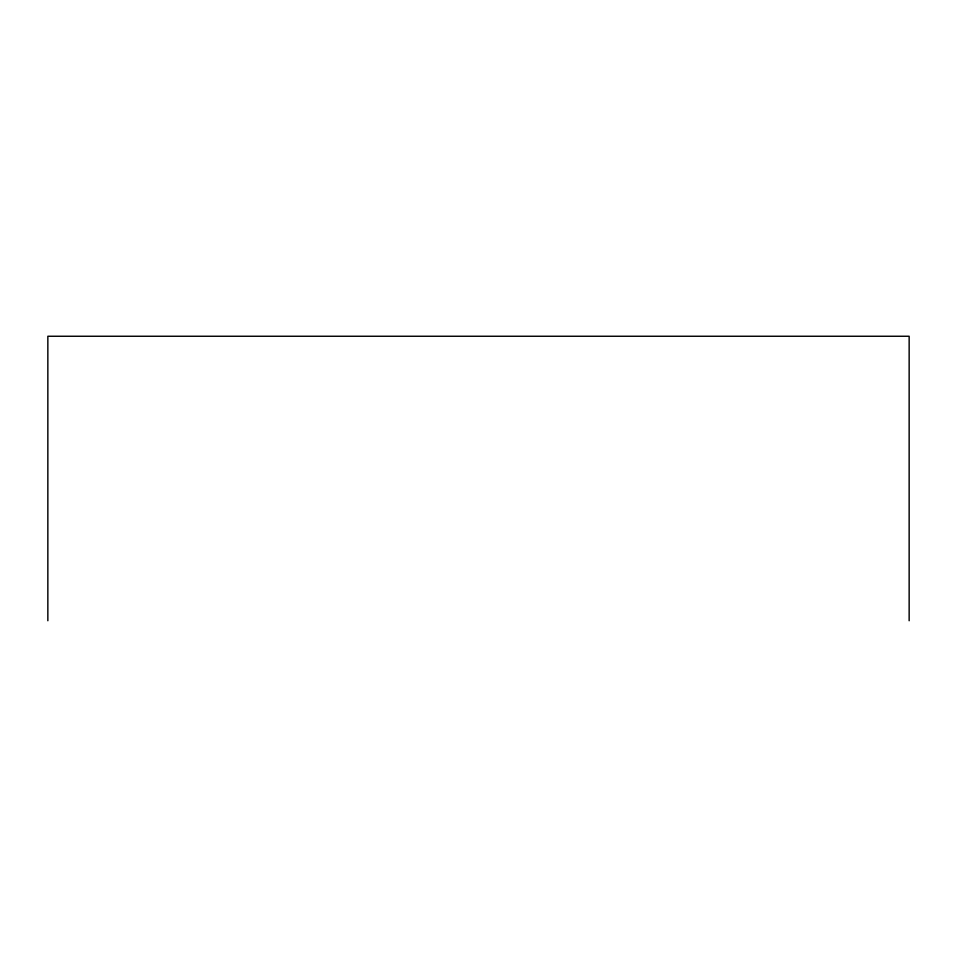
<?xml version="1.0" encoding="UTF-8"?>
<svg xmlns="http://www.w3.org/2000/svg" width="957" height="957" viewBox="0 0 957 957"><rect width="100%" height="100%" fill="white"/><g stroke="black" fill="none" stroke-linecap="round" stroke-linejoin="round"><path stroke-width="1.44" d="M909.15 620.746L909.15 336.254L47.85 336.254L47.85 620.746"/></g></svg>
